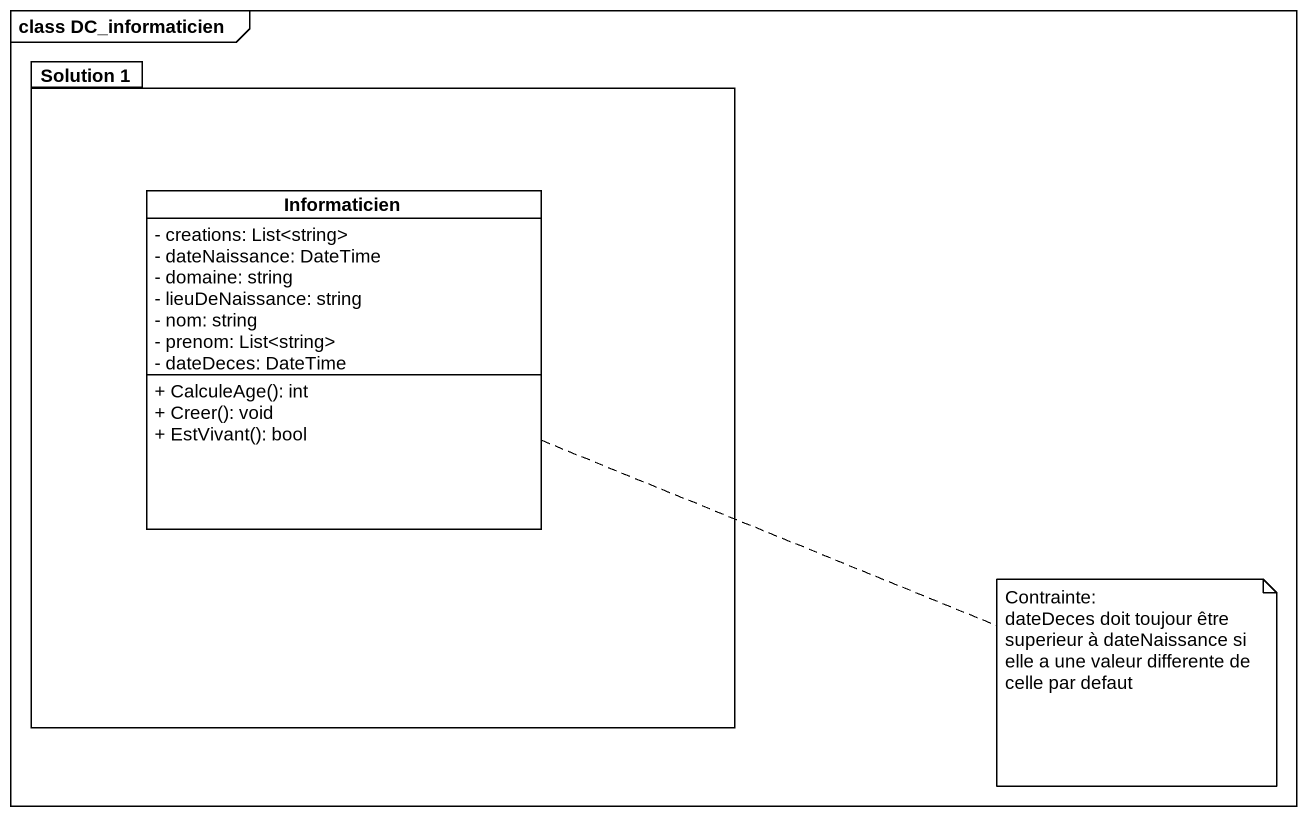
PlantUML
@startuml
mainframe class DC_informaticien
hide circle
hide empty members
skinparam classAttributeIconSize 0
package "Solution 1" as Solution_1 {
  class Informaticien {
    - creations: List<string>
    - dateNaissance: DateTime
    - domaine: string
    - lieuDeNaissance: string
    - nom: string
    - prenom: List<string>
    - dateDeces: DateTime
    + CalculeAge(): int
    + Creer(): void
    + EstVivant(): bool
  }
}
note right of Informaticien
  Contrainte:
  dateDeces doit toujour être superieur à dateNaissance si elle a une valeur differente de celle par defaut
end note
@enduml
